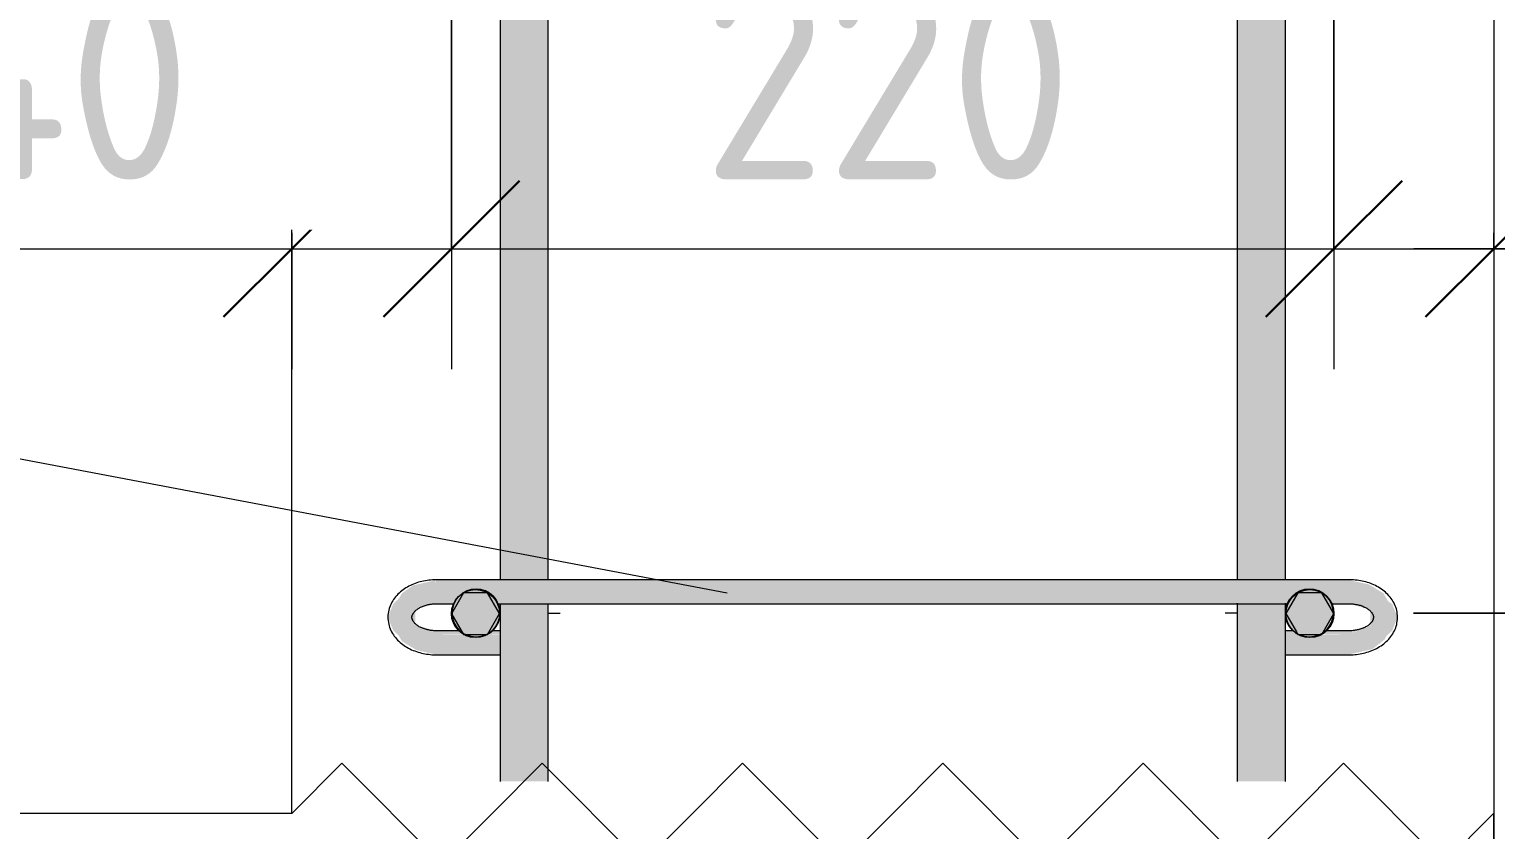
# Model space of a CAD drawing. Header units: millimetres. Extents: x 23200 to 49062, y -2858 to 35213.
# Drawn here: x 37135.6 to 37501.6, y -1704.1 to -1504.3 of the extents above; entities that cross this region are included whole.
import ezdxf

# ---------------------------------------------------------------- set-up
doc = ezdxf.new("R2010")
doc.units = ezdxf.units.MM
for name, color, linetype, lineweight in [('AA_Dim', 7, 'Continuous', 9), ('AA_Dim-20', 7, 'Continuous', 9), ('AA_Oformlenie', 7, 'Continuous', 9), ('AA_Vinoska', 7, 'Continuous', 9), ('AF_Stena_Гидроизоляция', 253, 'Continuous', 20), ('AF_Stena_Опалубка', 253, 'Continuous', 20), ('KR_Armatura', 7, 'Continuous', 20), ('KR_Armatura_Tonkie', 7, 'Continuous', 20), ('KR_Fundament', 7, 'Continuous', 20)]:
    doc.layers.add(name, color=color, linetype=linetype, lineweight=lineweight)
doc.styles.add('ISOCPEUR_1', font='isocpeur.ttf', dxfattribs={"width": 0.9, "height": 50})
doc.dimstyles.new('00_Точн_3_знака__прозр_', dxfattribs={"dimscale": 304.8, "dimtxt": 49.799059, "dimasz": 0.111549, "dimexe": 0.098425, "dimexo": 0.065617, "dimgap": 0.006562, "dimtad": 1, "dimdec": 3, "dimrnd": 0.001, "dimdsep": 46, "dimtxsty": 'ISOCPEUR_1', "dimblk1": 'OBLIQUE', "dimblk2": 'OBLIQUE', "dimsah": 1, "dimcen": 0.09, "dimdle": 0.098425, "dimazin": 0, "dimtfac": 1, "dimtdec": 4, "dimtix": 1, "dimtmove": 0, "dimatfit": 3, "dimfxl": 1, "dimtvp": 1, "dimtolj": 1, "dimtzin": 0, "dimlwd": 18, "dimlwe": 18, "dimarcsym": 2})
doc.dimstyles.new('00_Точн_3_знака__прозр__1', dxfattribs={"dimscale": 304.8, "dimtxt": 49.799059, "dimasz": 0.111549, "dimexe": 0.098425, "dimexo": 0.065617, "dimgap": 0.006562, "dimtad": 1, "dimdec": 3, "dimrnd": 0.001, "dimdsep": 46, "dimtxsty": 'ISOCPEUR_1', "dimblk1": 'OBLIQUE', "dimblk2": 'OBLIQUE', "dimsah": 1, "dimcen": 0.09, "dimdle": 0.098425, "dimazin": 0, "dimtfac": 1, "dimtdec": 4, "dimtix": 1, "dimtmove": 1, "dimatfit": 3, "dimfxl": 1, "dimtvp": 1, "dimtolj": 1, "dimtzin": 0, "dimlwd": 18, "dimlwe": 18, "dimarcsym": 2})
doc.dimstyles.new('05_Округл_1мм__непрозр_', dxfattribs={"dimscale": 304.8, "dimtxt": 49.799059, "dimasz": 0.111549, "dimexe": 0.098425, "dimexo": 0.065617, "dimgap": 0.006562, "dimtad": 1, "dimdec": 0, "dimdsep": 46, "dimtxsty": 'ISOCPEUR_1', "dimblk1": 'OBLIQUE', "dimblk2": 'OBLIQUE', "dimsah": 1, "dimcen": 0.09, "dimdle": 0.098425, "dimazin": 0, "dimtfac": 1, "dimtdec": 4, "dimtix": 1, "dimtmove": 1, "dimatfit": 3, "dimfxl": 1, "dimtvp": 1, "dimtfill": 1, "dimtolj": 1, "dimtzin": 0, "dimlwd": 18, "dimlwe": 18, "dimarcsym": 2})
doc.dimstyles.new('05_Округл_1мм__непрозр__1', dxfattribs={"dimscale": 304.8, "dimtxt": 49.799059, "dimasz": 0.111549, "dimexe": 0.098425, "dimexo": 0.065617, "dimgap": 0.006562, "dimtad": 1, "dimdec": 0, "dimdsep": 46, "dimtxsty": 'ISOCPEUR_1', "dimblk1": 'OBLIQUE', "dimblk2": 'OBLIQUE', "dimsah": 1, "dimcen": 0.09, "dimdle": 0.098425, "dimazin": 0, "dimtfac": 1, "dimtdec": 4, "dimtix": 1, "dimtmove": 0, "dimatfit": 3, "dimfxl": 1, "dimtvp": 1, "dimtfill": 1, "dimtolj": 1, "dimtzin": 0, "dimlwd": 18, "dimlwe": 18, "dimarcsym": 2})

# ---------------------------------------------------------------- blocks, each defined once
blk = doc.blocks.new('265_Выпуск П одной длины _НесАрм_РабПлоск_ - В2 _d12_ T_300-3836849-Сечение 8')
at = {"layer": 'KR_Armatura_Tonkie'}
h = blk.add_hatch(color=256, dxfattribs=at)
h.paths.add_polyline_path([(27406.51, -1918.47), (27414.06, -1918.47), (27413.86, -1708), (27402.06, -1708), (27402.27, -1918.47), (27405.06, -1918.47)])
h.paths.add_polyline_path([(27403.03, -1692), (27414.06, -1692), (27413.86, -1647.68), (27402.06, -1647.68), (27402.27, -1692), (27402.87, -1692)])
h.paths.add_polyline_path([(27408.06, -1641.75), (27414.06, -1641.68), (27413.86, -1347.68), (27402.06, -1347.68), (27402.27, -1641.68), (27406.83, -1641.73)])
h.paths.add_polyline_path([(27408.06, -1341.75), (27414.06, -1341.68), (27413.86, -1296.73), (27402.06, -1296.73), (27402.27, -1341.68), (27407.18, -1341.74)])
h.paths.add_polyline_path([(27408.8, -1280.73), (27414.06, -1280.73), (27413.86, -1103.13), (27402.06, -1103.13), (27402.27, -1280.73), (27408.06, -1280.73)])
h.paths.add_polyline_path([(27403.45, -1095.13), (27414.06, -1095.13), (27413.86, -582.47), (27402.06, -582.47), (27402.27, -1095.13), (27402.87, -1095.13)])
h = blk.add_hatch(color=256, dxfattribs=at)
h.paths.add_polyline_path([(27589.06, -1918.47), (27598.06, -1918.47), (27597.86, -1708), (27586.06, -1708), (27586.29, -1918.47), (27587.82, -1918.47)])
h.paths.add_polyline_path([(27596.3, -1692), (27598.06, -1692), (27597.86, -1647.68), (27586.06, -1647.68), (27586.27, -1692), (27595.27, -1692)])
h.paths.add_polyline_path([(27592.06, -1641.75), (27598.06, -1641.68), (27597.86, -1347.68), (27586.06, -1347.68), (27586.27, -1641.68), (27590.83, -1641.73)])
h.paths.add_polyline_path([(27592.06, -1341.75), (27598.06, -1341.68), (27597.86, -1296.73), (27586.06, -1296.73), (27586.27, -1341.68), (27591.18, -1341.74)])
h.paths.add_polyline_path([(27592.8, -1280.73), (27598.06, -1280.73), (27597.86, -1103.89), (27590.51, -1103.13), (27586.06, -1103.13), (27586.27, -1280.73), (27592.06, -1280.73)])
h.paths.add_polyline_path([(27598.06, -1095.92), (27597.86, -582.47), (27586.06, -582.47), (27586.27, -1095.13), (27593.61, -1095.33), (27597.94, -1095.9)])
for p, q in [((27402.06, -1347.58), (27402.06, -1641.8)), ((27414.06, -1641.82), (27414.06, -1347.58)), ((27586.06, -1347.54), (27586.06, -1641.78)), ((27598.06, -1641.78), (27598.06, -1347.56)), ((27402.06, -1647.58), (27402.06, -1692)), ((27414.06, -1692), (27414.06, -1647.58)), ((27586.06, -1647.54), (27586.06, -1692)), ((27598.06, -1692), (27598.06, -1647.56))]:
    blk.add_line(p, q, dxfattribs=at)
blk = doc.blocks.new('265_Выпуск П одной длины _НесАрм_РабПлоск_ - В2 _d12_ T_300-V43-Сечение 8')
at = {"layer": 'KR_Armatura_Tonkie'}
for p, q in [((27414.06, -1641.69), (27414.06, -1347.68)), ((27586.06, -1347.67), (27586.06, -1641.68)), ((27402.06, -1360.41), (27402.06, -1641.69)), ((27598.06, -1641.68), (27598.06, -1360.37)), ((27402.06, -1647.68), (27402.06, -1654.45)), ((27414.06, -1692), (27414.06, -1647.68)), ((27586.06, -1647.67), (27586.06, -1692)), ((27598.06, -1654.41), (27598.06, -1647.67)), ((27402.06, -1660.41), (27402.06, -1692)), ((27598.06, -1692), (27598.06, -1660.37))]:
    blk.add_line(p, q, dxfattribs=at)
blk = doc.blocks.new('350_Стержень П торец СК-СГ _НесАрм_РабПлоск_ - 350_Стержень П торец СК-СГ _НесАрм_РабПлоск_-V44-Сечение 8')
at = {"layer": 'KR_Armatura_Tonkie'}
for points in [[(27396.06, -1656), (27397.61, -1655.8), (27399.06, -1655.2), (27400.3, -1654.24), (27401.26, -1653), (27401.86, -1651.55), (27402.06, -1650), (27401.86, -1648.45), (27401.07, -1646.75), (27400.3, -1645.76), (27399.06, -1644.8), (27397.61, -1644.2), (27396.06, -1644), (27394.51, -1644.2), (27393.06, -1644.8), (27391.82, -1645.76), (27390.85, -1647.05), (27390.27, -1648.45), (27390.06, -1650), (27390.27, -1651.55), (27390.87, -1653), (27391.82, -1654.24), (27393.06, -1655.2), (27394.51, -1655.8)], [(27604.06, -1656), (27605.61, -1655.8), (27607.06, -1655.2), (27608.3, -1654.24), (27609.26, -1653), (27609.86, -1651.55), (27610.06, -1650), (27609.86, -1648.45), (27609.26, -1647), (27608.3, -1645.76), (27607.06, -1644.8), (27605.61, -1644.2), (27604.06, -1644), (27602.51, -1644.2), (27600.83, -1644.98), (27599.82, -1645.76), (27598.85, -1647.05), (27598.27, -1648.45), (27598.06, -1650), (27598.27, -1651.55), (27598.87, -1653), (27599.82, -1654.24), (27601.06, -1655.2), (27602.51, -1655.8)]]:
    blk.add_hatch(color=256, dxfattribs=at).paths.add_polyline_path(points)
at = {"layer": 'AA_Oformlenie'}
for centre, start, end in [((27396.06, -1650), 90, 270), ((27396.06, -1650), 270, 90), ((27604.06, -1650), 90, 270), ((27604.06, -1650), 270, 90)]:
    blk.add_arc(centre, 6, start, end, dxfattribs=at)
at = {"layer": 'KR_Armatura_Tonkie'}
for p, q in [((27414.06, -1650), (27417.06, -1650)), ((27586.1, -1650), (27583.06, -1650))]:
    blk.add_line(p, q, dxfattribs=at)
for centre in [(27396.06, -1650), (27604.06, -1650)]:
    blk.add_circle(centre, 6, dxfattribs=at)
blk = doc.blocks.new('350_Стержень П торец СК-СГ _НесАрм_РабПлоск_ - 350_Стержень П торец СК-СГ _НесАрм_РабПлоск_-V45-Сечение 8')
at = {"layer": 'AA_Oformlenie'}
for centre, start, end in [((27396.06, -1650), 157.0629, 225), ((27396.06, -1650), 315, 22.9371), ((27604.06, -1650), 156.991, 225), ((27604.06, -1650), 312.0301, 22.9581)]:
    blk.add_arc(centre, 6, start, end, dxfattribs=at)
at = {"layer": 'KR_Armatura_Tonkie'}
for p, q in [((27414.06, -1650), (27417.06, -1650)), ((27586.1, -1650), (27583.06, -1650))]:
    blk.add_line(p, q, dxfattribs=at)
for centre, start, end in [((27396.06, -1650), 157.0629, 180), ((27396.06, -1650), 180, 225), ((27396.06, -1650), 315, 0), ((27396.06, -1650), 0, 22.9371), ((27604.06, -1650), 156.991, 180), ((27604.06, -1650), 180, 225), ((27604.06, -1650), 312.0301, 0), ((27604.06, -1650), 0, 22.9581)]:
    blk.add_arc(centre, 6, start, end, dxfattribs=at)
blk = doc.blocks.new('261_Шпилька массив _НесАрм_РабПлоск_ - 6 А240-3904075-Сечение 8')
at = {"layer": 'KR_Armatura_Tonkie'}
h = blk.add_hatch(color=256, dxfattribs=at)
h.paths.add_polyline_path([(27386.06, -1655.29), (27386.06, -1654.41), (27381.46, -1653.14), (27380.87, -1652.44), (27380.87, -1653.17), (27385.4, -1655.02)])
h.paths.add_polyline_path([(27374.06, -1651.05), (27376.79, -1646.38), (27375.39, -1647.69), (27374.12, -1650.91)])
h.paths.add_polyline_path([(27377.58, -1645.05), (27386.06, -1642.56), (27385.84, -1641.78), (27384.71, -1642.09), (27380.32, -1643.09), (27378.87, -1644.13)])
for points in [[(27386.06, -1660.41), (27386.06, -1655.29), (27380.87, -1653.17), (27380.87, -1649.1), (27386.06, -1647.58), (27386.06, -1642.56), (27377.58, -1645.05), (27374.06, -1651.05), (27375.39, -1654.34), (27376.73, -1655.59), (27377.58, -1657.05), (27381.17, -1659.23), (27385.84, -1660.31)], [(27512.05, -1642.56), (27614.06, -1642.56), (27614.06, -1641.68), (27386.06, -1641.78), (27386.06, -1642.56), (27467.65, -1642.56)], [(27556.44, -1647.68), (27598.63, -1647.56), (27599.05, -1646.76), (27600.27, -1645.41), (27601.46, -1644.64), (27602.51, -1644.2), (27604.06, -1644), (27605.61, -1644.2), (27607.06, -1644.8), (27608.63, -1646.18), (27610.06, -1647.68), (27614.06, -1647.58), (27614.06, -1642.56), (27386.06, -1642.56), (27386.06, -1647.68), (27390.63, -1647.58), (27391.02, -1646.8), (27392.21, -1645.46), (27393.36, -1644.68), (27394.51, -1644.2), (27396.06, -1644), (27397.61, -1644.2), (27399.06, -1644.8), (27400.66, -1646.22), (27402.06, -1647.68), (27467.65, -1647.68)], [(27614.06, -1660.41), (27614.51, -1660.2), (27619.8, -1659), (27622.78, -1656.65), (27623.33, -1655.71), (27624.73, -1654.4), (27626.06, -1651.05), (27622.55, -1645.05), (27614.06, -1642.56), (27614.06, -1647.68), (27618.72, -1649.01), (27619.26, -1649.65), (27619.26, -1653.17), (27614.06, -1655.29), (27614.06, -1660.31)], [(27402.06, -1660.41), (27402.06, -1655.29), (27398.84, -1655.29), (27396.75, -1655.91), (27395.37, -1655.91), (27394.34, -1655.72), (27393.06, -1655.29), (27386.06, -1655.29), (27386.06, -1660.41), (27401.07, -1660.41)], [(27598.06, -1660.41), (27614.06, -1660.31), (27614.06, -1655.29), (27606.43, -1655.46), (27604.75, -1655.91), (27603.37, -1655.91), (27601.94, -1655.56), (27600.83, -1655.29), (27598.06, -1655.29), (27598.06, -1660.37)]]:
    blk.add_hatch(color=256, dxfattribs=at).paths.add_polyline_path(points)
h = blk.add_hatch(color=256, dxfattribs=at)
h.paths.add_polyline_path([(27614.06, -1655.29), (27619.26, -1652.99), (27614.06, -1654.51), (27614.06, -1655.02)])
h.paths.add_polyline_path([(27626.06, -1651.05), (27624.75, -1647.77), (27623.72, -1647.05), (27624.3, -1648.05)])
h.paths.add_polyline_path([(27622.55, -1645.05), (27618.95, -1642.86), (27614.06, -1641.78), (27614.06, -1642.56), (27619.46, -1644.14)])
h = blk.add_hatch(color=256, dxfattribs=at)
h.paths.add_polyline_path([(27386.06, -1655.29), (27393.03, -1655.17), (27391.95, -1654.41), (27386.06, -1654.51), (27386.06, -1655.02)])
h.paths.add_polyline_path([(27399.01, -1655.29), (27402.06, -1655.2), (27402.06, -1654.41), (27399.95, -1654.51), (27398.84, -1655.29)])
h = blk.add_hatch(color=256, dxfattribs=at)
h.paths.add_polyline_path([(27601.06, -1655.29), (27601.06, -1655.2), (27599.95, -1654.41), (27598.06, -1654.64), (27598.06, -1655.29), (27600.83, -1655.29)])
h.paths.add_polyline_path([(27610.06, -1655.29), (27614.06, -1655.29), (27614.06, -1654.41), (27607.95, -1654.51), (27607.06, -1655.29), (27608.3, -1655.29)])
for p, q in [((27614.06, -1641.68), (27386.06, -1641.68)), ((27386.06, -1647.68), (27390.58, -1647.68)), ((27401.54, -1647.68), (27598.58, -1647.68)), ((27609.54, -1647.68), (27614.06, -1647.68)), ((27392.04, -1654.41), (27386.06, -1654.41)), ((27402.06, -1654.41), (27400.09, -1654.41)), ((27600.04, -1654.41), (27598.02, -1654.41)), ((27614.06, -1654.41), (27608.09, -1654.41)), ((27386.06, -1660.41), (27402.06, -1660.41)), ((27598.02, -1660.41), (27614.06, -1660.41))]:
    blk.add_line(p, q, dxfattribs=at)
at = {"layer": 'KR_Armatura_Tonkie', "flags": 128}
for points in [[(27386.06, -1641.68), (27385.62, -1641.69), (27385.17, -1641.71), (27384.73, -1641.74), (27384.29, -1641.78), (27383.85, -1641.84), (27383.41, -1641.91), (27382.98, -1641.99), (27382.55, -1642.08), (27382.12, -1642.19), (27381.7, -1642.31), (27381.28, -1642.44), (27380.87, -1642.59), (27380.46, -1642.74), (27380.07, -1642.91), (27379.67, -1643.09), (27379.29, -1643.29), (27378.91, -1643.49), (27378.55, -1643.71), (27378.19, -1643.94), (27377.84, -1644.19), (27377.5, -1644.44), (27377.18, -1644.71), (27376.86, -1644.99), (27376.56, -1645.28), (27376.27, -1645.59), (27375.99, -1645.91), (27375.73, -1646.24), (27375.49, -1646.58), (27375.26, -1646.93), (27375.04, -1647.29), (27374.85, -1647.67), (27374.68, -1648.05), (27374.52, -1648.44), (27374.39, -1648.84), (27374.28, -1649.25), (27374.19, -1649.67), (27374.12, -1650.09), (27374.08, -1650.51), (27374.06, -1650.93), (27374.06, -1651.05)], [(27626.06, -1651.05), (27626.05, -1650.62), (27626.01, -1650.2), (27625.95, -1649.78), (27625.87, -1649.36), (27625.77, -1648.95), (27625.64, -1648.55), (27625.49, -1648.16), (27625.32, -1647.77), (27625.13, -1647.39), (27624.93, -1647.03), (27624.7, -1646.67), (27624.46, -1646.33), (27624.2, -1646), (27623.93, -1645.67), (27623.65, -1645.37), (27623.35, -1645.07), (27623.03, -1644.79), (27622.71, -1644.51), (27622.38, -1644.25), (27622.03, -1644.01), (27621.68, -1643.77), (27621.31, -1643.55), (27620.94, -1643.34), (27620.55, -1643.14), (27620.16, -1642.96), (27619.77, -1642.79), (27619.36, -1642.63), (27618.95, -1642.48), (27618.54, -1642.34), (27618.12, -1642.22), (27617.69, -1642.11), (27617.26, -1642.01), (27616.83, -1641.93), (27616.39, -1641.86), (27615.95, -1641.8), (27615.51, -1641.75), (27615.07, -1641.71), (27614.63, -1641.69), (27614.18, -1641.68), (27614.06, -1641.68)], [(27380.06, -1651.05), (27380.06, -1650.96), (27380.07, -1650.87), (27380.08, -1650.79), (27380.1, -1650.7), (27380.13, -1650.61), (27380.15, -1650.51), (27380.19, -1650.42), (27380.24, -1650.32), (27380.29, -1650.21), (27380.35, -1650.11), (27380.42, -1650), (27380.49, -1649.89), (27380.58, -1649.77), (27380.68, -1649.66), (27380.79, -1649.54), (27380.91, -1649.42), (27381.04, -1649.3), (27381.18, -1649.18), (27381.33, -1649.07), (27381.49, -1648.95), (27381.66, -1648.84), (27381.84, -1648.73), (27382.03, -1648.62), (27382.23, -1648.52), (27382.44, -1648.42), (27382.66, -1648.33), (27382.88, -1648.24), (27383.11, -1648.16), (27383.35, -1648.08), (27383.6, -1648.01), (27383.85, -1647.94), (27384.1, -1647.88), (27384.36, -1647.83), (27384.63, -1647.79), (27384.9, -1647.75), (27385.17, -1647.72), (27385.44, -1647.7), (27385.71, -1647.69), (27385.99, -1647.68), (27386.06, -1647.68)], [(27614.06, -1647.68), (27614.34, -1647.69), (27614.61, -1647.7), (27614.88, -1647.72), (27615.16, -1647.74), (27615.42, -1647.78), (27615.69, -1647.82), (27615.95, -1647.87), (27616.21, -1647.93), (27616.46, -1647.99), (27616.71, -1648.06), (27616.95, -1648.13), (27617.18, -1648.22), (27617.41, -1648.3), (27617.63, -1648.4), (27617.84, -1648.49), (27618.04, -1648.6), (27618.23, -1648.7), (27618.42, -1648.81), (27618.59, -1648.92), (27618.75, -1649.04), (27618.91, -1649.15), (27619.05, -1649.27), (27619.18, -1649.39), (27619.3, -1649.51), (27619.41, -1649.62), (27619.52, -1649.74), (27619.61, -1649.85), (27619.69, -1649.97), (27619.76, -1650.08), (27619.82, -1650.18), (27619.88, -1650.29), (27619.92, -1650.39), (27619.96, -1650.49), (27619.99, -1650.58), (27620.02, -1650.67), (27620.04, -1650.76), (27620.05, -1650.85), (27620.06, -1650.94), (27620.06, -1651.02), (27620.06, -1651.05)], [(27374.06, -1651.05), (27374.07, -1651.47), (27374.11, -1651.89), (27374.17, -1652.31), (27374.25, -1652.73), (27374.36, -1653.14), (27374.48, -1653.54), (27374.63, -1653.93), (27374.8, -1654.32), (27374.99, -1654.7), (27375.2, -1655.06), (27375.42, -1655.42), (27375.66, -1655.76), (27375.92, -1656.1), (27376.19, -1656.42), (27376.48, -1656.72), (27376.78, -1657.02), (27377.09, -1657.31), (27377.41, -1657.58), (27377.75, -1657.84), (27378.09, -1658.08), (27378.45, -1658.32), (27378.81, -1658.54), (27379.19, -1658.75), (27379.57, -1658.95), (27379.96, -1659.13), (27380.36, -1659.3), (27380.76, -1659.46), (27381.17, -1659.61), (27381.58, -1659.75), (27382.01, -1659.87), (27382.43, -1659.98), (27382.86, -1660.08), (27383.29, -1660.16), (27383.73, -1660.23), (27384.17, -1660.29), (27384.61, -1660.34), (27385.05, -1660.38), (27385.5, -1660.4), (27385.94, -1660.41), (27386.06, -1660.41)], [(27386.06, -1654.41), (27385.79, -1654.41), (27385.51, -1654.39), (27385.24, -1654.37), (27384.97, -1654.35), (27384.7, -1654.31), (27384.43, -1654.27), (27384.17, -1654.22), (27383.92, -1654.17), (27383.66, -1654.1), (27383.42, -1654.03), (27383.18, -1653.96), (27382.94, -1653.87), (27382.72, -1653.79), (27382.5, -1653.69), (27382.29, -1653.6), (27382.08, -1653.5), (27381.89, -1653.39), (27381.71, -1653.28), (27381.53, -1653.17), (27381.37, -1653.05), (27381.22, -1652.94), (27381.08, -1652.82), (27380.94, -1652.7), (27380.82, -1652.58), (27380.71, -1652.47), (27380.61, -1652.35), (27380.52, -1652.24), (27380.44, -1652.12), (27380.36, -1652.01), (27380.3, -1651.91), (27380.25, -1651.8), (27380.2, -1651.7), (27380.16, -1651.6), (27380.13, -1651.51), (27380.11, -1651.42), (27380.09, -1651.33), (27380.07, -1651.24), (27380.07, -1651.15), (27380.06, -1651.07), (27380.06, -1651.05)], [(27614.06, -1660.41), (27614.51, -1660.4), (27614.95, -1660.38), (27615.39, -1660.35), (27615.84, -1660.31), (27616.28, -1660.25), (27616.71, -1660.18), (27617.15, -1660.1), (27617.58, -1660.01), (27618, -1659.9), (27618.43, -1659.78), (27618.84, -1659.65), (27619.25, -1659.51), (27619.66, -1659.35), (27620.06, -1659.18), (27620.45, -1659), (27620.83, -1658.8), (27621.21, -1658.6), (27621.58, -1658.38), (27621.94, -1658.15), (27622.28, -1657.9), (27622.62, -1657.65), (27622.95, -1657.38), (27623.26, -1657.1), (27623.57, -1656.81), (27623.86, -1656.5), (27624.13, -1656.18), (27624.39, -1655.85), (27624.64, -1655.51), (27624.87, -1655.16), (27625.08, -1654.8), (27625.27, -1654.42), (27625.45, -1654.04), (27625.6, -1653.65), (27625.73, -1653.25), (27625.85, -1652.84), (27625.93, -1652.42), (27626, -1652.01), (27626.04, -1651.58), (27626.06, -1651.16), (27626.06, -1651.05)], [(27620.06, -1651.05), (27620.06, -1651.13), (27620.05, -1651.22), (27620.04, -1651.3), (27620.02, -1651.39), (27620, -1651.48), (27619.97, -1651.58), (27619.93, -1651.67), (27619.89, -1651.77), (27619.84, -1651.88), (27619.78, -1651.98), (27619.71, -1652.09), (27619.63, -1652.21), (27619.54, -1652.32), (27619.44, -1652.44), (27619.33, -1652.55), (27619.21, -1652.67), (27619.09, -1652.79), (27618.95, -1652.91), (27618.79, -1653.02), (27618.63, -1653.14), (27618.46, -1653.25), (27618.28, -1653.36), (27618.09, -1653.47), (27617.89, -1653.57), (27617.68, -1653.67), (27617.47, -1653.76), (27617.24, -1653.85), (27617.01, -1653.94), (27616.77, -1654.01), (27616.53, -1654.08), (27616.28, -1654.15), (27616.02, -1654.21), (27615.76, -1654.26), (27615.5, -1654.3), (27615.23, -1654.34), (27614.96, -1654.37), (27614.69, -1654.39), (27614.41, -1654.4), (27614.14, -1654.41), (27614.06, -1654.41)]]:
    blk.add_lwpolyline(points, dxfattribs=at)
blk = doc.blocks.new('261_Шпилька массив _НесАрм_РабПлоск_ - 6 А240-3910579-Сечение 8')
at = {"layer": 'KR_Armatura_Tonkie'}
for p, q in [((27618.59, -1648.92), (27618.75, -1649.04)), ((27381.53, -1653.17), (27381.37, -1653.05))]:
    blk.add_line(p, q, dxfattribs=at)
at = {"layer": 'KR_Armatura_Tonkie', "flags": 128}
for points in [[(27386.06, -1641.68), (27385.62, -1641.69), (27385.17, -1641.71), (27384.73, -1641.74), (27384.29, -1641.78), (27383.85, -1641.84), (27383.41, -1641.91), (27382.98, -1641.99), (27382.55, -1642.08), (27382.12, -1642.19), (27381.7, -1642.31), (27381.28, -1642.44), (27380.87, -1642.59), (27380.46, -1642.74), (27380.07, -1642.91), (27379.67, -1643.09), (27379.29, -1643.29), (27378.91, -1643.49), (27378.55, -1643.71), (27378.19, -1643.94), (27377.84, -1644.19), (27377.5, -1644.44), (27377.18, -1644.71), (27376.86, -1644.99), (27376.56, -1645.28), (27376.27, -1645.59), (27375.99, -1645.91), (27375.73, -1646.24), (27375.49, -1646.58), (27375.26, -1646.93), (27375.04, -1647.29), (27374.85, -1647.67), (27374.68, -1648.05), (27374.52, -1648.44), (27374.39, -1648.84), (27374.28, -1649.25), (27374.19, -1649.67), (27374.12, -1650.09), (27374.08, -1650.51), (27374.06, -1650.93), (27374.06, -1651.05)], [(27626.06, -1651.05), (27626.05, -1650.62), (27626.01, -1650.2), (27625.95, -1649.78), (27625.87, -1649.36), (27625.77, -1648.95), (27625.64, -1648.55), (27625.49, -1648.16), (27625.32, -1647.77), (27625.13, -1647.39), (27624.93, -1647.03), (27624.7, -1646.67), (27624.46, -1646.33), (27624.2, -1646), (27623.93, -1645.67), (27623.65, -1645.37), (27623.35, -1645.07), (27623.03, -1644.79), (27622.71, -1644.51), (27622.38, -1644.25), (27622.03, -1644.01), (27621.68, -1643.77), (27621.31, -1643.55), (27620.94, -1643.34), (27620.55, -1643.14), (27620.16, -1642.96), (27619.77, -1642.79), (27619.36, -1642.63), (27618.95, -1642.48), (27618.54, -1642.34), (27618.12, -1642.22), (27617.69, -1642.11), (27617.26, -1642.01), (27616.83, -1641.93), (27616.39, -1641.86), (27615.95, -1641.8), (27615.51, -1641.75), (27615.07, -1641.71), (27614.63, -1641.69), (27614.18, -1641.68), (27614.06, -1641.68)], [(27380.91, -1649.42), (27381.04, -1649.3), (27381.18, -1649.18), (27381.33, -1649.07), (27381.49, -1648.95)], [(27374.06, -1651.05), (27374.07, -1651.47), (27374.11, -1651.89), (27374.17, -1652.31), (27374.25, -1652.73), (27374.36, -1653.14), (27374.48, -1653.54), (27374.63, -1653.93), (27374.8, -1654.32), (27374.99, -1654.7), (27375.2, -1655.06), (27375.42, -1655.42), (27375.66, -1655.76), (27375.92, -1656.1), (27376.19, -1656.42), (27376.48, -1656.72), (27376.78, -1657.02), (27377.09, -1657.31), (27377.41, -1657.58), (27377.75, -1657.84), (27378.09, -1658.08), (27378.45, -1658.32), (27378.81, -1658.54), (27379.19, -1658.75), (27379.57, -1658.95), (27379.96, -1659.13), (27380.36, -1659.3), (27380.76, -1659.46), (27381.17, -1659.61), (27381.58, -1659.75), (27382.01, -1659.87), (27382.43, -1659.98), (27382.86, -1660.08), (27383.29, -1660.16), (27383.73, -1660.23), (27384.17, -1660.29), (27384.61, -1660.34), (27385.05, -1660.38), (27385.5, -1660.4), (27385.94, -1660.41), (27386.06, -1660.41)], [(27614.06, -1660.41), (27614.51, -1660.4), (27614.95, -1660.38), (27615.39, -1660.35), (27615.84, -1660.31), (27616.28, -1660.25), (27616.71, -1660.18), (27617.15, -1660.1), (27617.58, -1660.01), (27618, -1659.9), (27618.43, -1659.78), (27618.84, -1659.65), (27619.25, -1659.51), (27619.66, -1659.35), (27620.06, -1659.18), (27620.45, -1659), (27620.83, -1658.8), (27621.21, -1658.6), (27621.58, -1658.38), (27621.94, -1658.15), (27622.28, -1657.9), (27622.62, -1657.65), (27622.95, -1657.38), (27623.26, -1657.1), (27623.57, -1656.81), (27623.86, -1656.5), (27624.13, -1656.18), (27624.39, -1655.85), (27624.64, -1655.51), (27624.87, -1655.16), (27625.08, -1654.8), (27625.27, -1654.42), (27625.45, -1654.04), (27625.6, -1653.65), (27625.73, -1653.25), (27625.85, -1652.84), (27625.93, -1652.42), (27626, -1652.01), (27626.04, -1651.58), (27626.06, -1651.16), (27626.06, -1651.05)], [(27619.21, -1652.67), (27619.09, -1652.79), (27618.95, -1652.91), (27618.79, -1653.02), (27618.63, -1653.14)]]:
    blk.add_lwpolyline(points, dxfattribs=at)
blk = doc.blocks.new('Последовательность узлов - 3мм масшт20 маскировка-V51-Сечение 8')
at = {"layer": 'AA_Oformlenie'}
for p, q in [((27350.06, -1288.73), (27362.56, -1276.23)), ((27387.56, -1301.23), (27362.56, -1276.23)), ((27400.06, -1288.73), (27412.56, -1276.23)), ((27437.56, -1301.23), (27412.56, -1276.23)), ((27450.06, -1288.73), (27462.56, -1276.23)), ((27487.56, -1301.23), (27462.56, -1276.23)), ((27500.06, -1288.73), (27512.56, -1276.23)), ((27537.56, -1301.23), (27512.56, -1276.23)), ((27550.06, -1288.73), (27562.56, -1276.23)), ((27587.56, -1301.23), (27562.56, -1276.23)), ((27600.06, -1288.73), (27612.56, -1276.23)), ((27637.56, -1301.23), (27612.56, -1276.23)), ((27400.06, -1288.73), (27387.56, -1301.23)), ((27450.06, -1288.73), (27437.56, -1301.23)), ((27500.06, -1288.73), (27487.56, -1301.23)), ((27550.06, -1288.73), (27537.56, -1301.23)), ((27600.06, -1288.73), (27587.56, -1301.23)), ((27650.06, -1288.73), (27637.56, -1301.23))]:
    blk.add_line(p, q, dxfattribs=at)
blk = doc.blocks.new('DIMBLOCK102-Сечение 8')
at = {"layer": 'AA_Dim-20', "lineweight": 18}
for p, q in [((37240.97, -1476.13), (37240.97, -1589.08)), ((37240.97, -1559.08), (37240.97, -1476.13)), ((37201.11, -1555.04), (37201.11, -1589.08)), ((37201.11, -1559.08), (37201.11, -1555.04)), ((37035.64, -1559.08), (37206.95, -1559.08)), ((37171.11, -1559.08), (37240.97, -1559.08)), ((37206.95, -1559.08), (37221.04, -1559.08))]:
    blk.add_line(p, q, dxfattribs=at)
at = {"layer": 'AA_Dim-20', "lineweight": 30}
for p, q in [((37201.11, -1559.08), (37218.11, -1542.08)), ((37240.97, -1559.08), (37257.97, -1542.08)), ((37201.11, -1559.08), (37184.11, -1576.08)), ((37240.97, -1559.08), (37223.97, -1576.08))]:
    blk.add_line(p, q, dxfattribs=at)
at = {"layer": 'AA_Dim-20', "color": 0, "lineweight": 18, "insert": (37035.64, -1491.76), "char_height": 50, "width": 181.575, "attachment_point": 1, "line_spacing_factor": 1.149209, "style": 'ISOCPEUR_1', "bg_fill": 3, "box_fill_scale": 1.25, "bg_fill_color": 256, "bg_fill_true_color": 13158600, "bg_fill_transparency": 0}
blk.add_mtext('з.с.40', dxfattribs=at)
blk = doc.blocks.new('_Oblique')
at = {"color": 0, "linetype": 'ByBlock', "lineweight": -2}
blk.add_line((-0.5, -0.5), (0.5, 0.5), dxfattribs=at)
blk = doc.blocks.new('DIMBLOCK103-Сечение 8')
at = {"layer": 'AA_Dim-20', "lineweight": 18}
for p, q in [((37240.97, -1476.13), (37240.97, -1589.08)), ((37240.97, -1559.08), (37240.97, -1476.13)), ((37461.25, -1476.13), (37461.25, -1589.08)), ((37461.25, -1559.08), (37461.25, -1476.13)), ((37240.97, -1559.08), (37461.25, -1559.08))]:
    blk.add_line(p, q, dxfattribs=at)
at = {"layer": 'AA_Dim-20', "lineweight": 30}
for p, q in [((37240.97, -1559.08), (37257.97, -1542.08)), ((37461.25, -1559.08), (37478.25, -1542.08)), ((37240.97, -1559.08), (37223.97, -1576.08)), ((37461.25, -1559.08), (37444.25, -1576.08))]:
    blk.add_line(p, q, dxfattribs=at)
at = {"layer": 'AA_Dim-20', "color": 0, "lineweight": 18, "insert": (37303.71, -1491.76), "char_height": 50, "width": 113.7717, "attachment_point": 1, "line_spacing_factor": 1.149209, "style": 'ISOCPEUR_1', "bg_fill": 3, "box_fill_scale": 1.25, "bg_fill_color": 256, "bg_fill_true_color": 13158600, "bg_fill_transparency": 0}
blk.add_mtext('220', dxfattribs=at)
blk = doc.blocks.new('DIMBLOCK104-Сечение 8')
at = {"layer": 'AA_Dim-20', "lineweight": 18}
for p, q in [((37461.25, -1476.13), (37461.25, -1589.08)), ((37461.25, -1559.08), (37461.25, -1476.13)), ((37501.11, -1555.04), (37501.11, -1589.08)), ((37501.11, -1559.08), (37501.11, -1555.04)), ((37461.25, -1559.08), (37531.11, -1559.08)), ((37510.48, -1559.08), (37481.18, -1559.08)), ((37681.79, -1559.08), (37510.48, -1559.08))]:
    blk.add_line(p, q, dxfattribs=at)
at = {"layer": 'AA_Dim-20', "lineweight": 30}
for p, q in [((37461.25, -1559.08), (37478.25, -1542.08)), ((37501.11, -1559.08), (37518.11, -1542.08)), ((37461.25, -1559.08), (37444.25, -1576.08)), ((37501.11, -1559.08), (37484.11, -1576.08))]:
    blk.add_line(p, q, dxfattribs=at)
at = {"layer": 'AA_Dim-20', "color": 0, "lineweight": 18, "insert": (37530.48, -1491.76), "char_height": 50, "width": 181.575, "attachment_point": 1, "line_spacing_factor": 1.149209, "style": 'ISOCPEUR_1', "bg_fill": 3, "box_fill_scale": 1.25, "bg_fill_color": 256, "bg_fill_true_color": 13158600, "bg_fill_transparency": 0}
blk.add_mtext('з.с.40', dxfattribs=at)
blk = doc.blocks.new('DIMBLOCK109-Сечение 8')
at = {"layer": 'AA_Dim-20', "lineweight": 30}
for p, q in [((37911.3, -1450), (37894.3, -1433)), ((37911.3, -1450), (37928.3, -1467)), ((37911.3, -1650), (37894.3, -1633)), ((37911.3, -1650), (37928.3, -1667))]:
    blk.add_line(p, q, dxfattribs=at)
at = {"layer": 'AA_Dim-20', "lineweight": 18}
for p, q in [((37481.11, -1450), (37941.3, -1450)), ((37911.3, -1450), (37481.11, -1450)), ((37911.3, -1450), (37911.3, -1650)), ((37481.11, -1650), (37941.3, -1650)), ((37911.3, -1650), (37481.11, -1650))]:
    blk.add_line(p, q, dxfattribs=at)
at = {"layer": 'AA_Dim-20', "color": 0, "lineweight": 18, "insert": (37843.98, -1597.4), "char_height": 50, "width": 113.7717, "attachment_point": 1, "rotation": 90, "line_spacing_factor": 1.149209, "style": 'ISOCPEUR_1'}
blk.add_mtext('200', dxfattribs=at)
blk = doc.blocks.new('DIMBLOCK110-Сечение 8')
at = {"layer": 'AA_Dim-20', "lineweight": 30}
for p, q in [((37911.3, -1650), (37894.3, -1633)), ((37911.3, -1650), (37928.3, -1667)), ((37911.3, -1700), (37894.3, -1683)), ((37911.3, -1700), (37928.3, -1717))]:
    blk.add_line(p, q, dxfattribs=at)
at = {"layer": 'AA_Dim-20', "lineweight": 18}
for p, q in [((37481.11, -1650), (37941.3, -1650)), ((37911.3, -1650), (37481.11, -1650)), ((37911.3, -1650), (37911.3, -1730)), ((37911.3, -1690.47), (37911.3, -1675)), ((37911.3, -1773.68), (37911.3, -1690.47)), ((37521.11, -1700), (37941.3, -1700)), ((37911.3, -1700), (37521.11, -1700))]:
    blk.add_line(p, q, dxfattribs=at)
at = {"layer": 'AA_Dim-20', "color": 0, "lineweight": 18, "insert": (37843.98, -1773.68), "char_height": 50, "width": 75.8478, "attachment_point": 1, "rotation": 90, "line_spacing_factor": 1.149209, "style": 'ISOCPEUR_1'}
blk.add_mtext('50', dxfattribs=at)

msp = doc.modelspace()

# ---------------------------------------------------------------- hatches: boundary and pattern name
at = {"layer": 'KR_Armatura'}
h = msp.add_hatch(color=256, dxfattribs=at)
edge = h.paths.add_edge_path()
edge.add_arc((37246.967, -1650.1276), 6, 0, 360)
for points in [[(37249.967, -1655.3238), (37252.967, -1650.1276), (37249.967, -1644.9315), (37243.967, -1644.9315), (37241.019, -1650.2178), (37243.967, -1655.3238)], [(37452.2539, -1655.3238), (37458.2539, -1655.3238), (37461.2539, -1650.1276), (37458.2539, -1644.9315), (37452.2539, -1644.9315), (37449.2539, -1650.1276), (37451.8767, -1654.6706)]]:
    msp.add_hatch(color=256, dxfattribs=at).paths.add_polyline_path(points)
h = msp.add_hatch(color=256, dxfattribs=at)
edge = h.paths.add_edge_path()
edge.add_arc((37455.2539, -1650.1276), 6, 0, 360)

# ---------------------------------------------------------------- linework, layer by layer
at = {"layer": 'AF_Stena_Гидроизоляция'}
msp.add_line((37501.1104, -1200), (37501.1104, -2000), dxfattribs=at)
at = {"layer": 'AF_Stena_Опалубка'}
for p, q in [((37201.1104, -1700.1276), (37201.1104, -1288.6066)), ((37501.1104, -1288.6066), (37501.1104, -1700.1276))]:
    msp.add_line(p, q, dxfattribs=at)
at = {"layer": 'KR_Armatura'}
for p, q in [((37243.967, -1644.9315), (37241.019, -1650.2178)), ((37249.967, -1644.9315), (37243.967, -1644.9315)), ((37252.967, -1650.1276), (37249.967, -1644.9315)), ((37452.2539, -1644.9315), (37449.2539, -1650.1276)), ((37458.2539, -1644.9315), (37452.2539, -1644.9315)), ((37461.2539, -1650.1276), (37458.2539, -1644.9315)), ((37241.019, -1650.2178), (37243.967, -1655.3238)), ((37249.967, -1655.3238), (37252.967, -1650.1276)), ((37449.2539, -1650.1276), (37451.8767, -1654.6706)), ((37458.2539, -1655.3238), (37461.2539, -1650.1276)), ((37243.967, -1655.3238), (37249.967, -1655.3238)), ((37451.8767, -1654.6706), (37452.2539, -1655.3238)), ((37452.2539, -1655.3238), (37458.2539, -1655.3238))]:
    msp.add_line(p, q, dxfattribs=at)
for centre in [(37246.967, -1650.1276), (37455.2539, -1650.1276)]:
    msp.add_circle(centre, 6, dxfattribs=at)
at = {"layer": 'KR_Fundament'}
for p, q in [((37201.1104, -1700), (35401.1104, -1700)), ((37501.1104, -2000), (37501.1104, -1700))]:
    msp.add_line(p, q, dxfattribs=at)

# ---------------------------------------------------------------- block references
at = {"layer": 'AA_Oformlenie'}
msp.add_blockref('Последовательность узлов - 3мм масшт20 маскировка-V51-Сечение 8', (9851.0486, -411.2654), dxfattribs=at)
at = {"layer": 'KR_Armatura_Tonkie'}
for name in ['265_Выпуск П одной длины _НесАрм_РабПлоск_ - В2 _d12_ T_300-3836849-Сечение 8', '265_Выпуск П одной длины _НесАрм_РабПлоск_ - В2 _d12_ T_300-V43-Сечение 8', '265_Выпуск П одной длины _НесАрм_РабПлоск_ - В2 _d12_ T_300-V43-Сечение 8', '265_Выпуск П одной длины _НесАрм_РабПлоск_ - В2 _d12_ T_300-V43-Сечение 8', '265_Выпуск П одной длины _НесАрм_РабПлоск_ - В2 _d12_ T_300-V43-Сечение 8', '265_Выпуск П одной длины _НесАрм_РабПлоск_ - В2 _d12_ T_300-V43-Сечение 8', '265_Выпуск П одной длины _НесАрм_РабПлоск_ - В2 _d12_ T_300-V43-Сечение 8', '265_Выпуск П одной длины _НесАрм_РабПлоск_ - В2 _d12_ T_300-V43-Сечение 8', '261_Шпилька массив _НесАрм_РабПлоск_ - 6 А240-3904075-Сечение 8', '261_Шпилька массив _НесАрм_РабПлоск_ - 6 А240-3910579-Сечение 8', '261_Шпилька массив _НесАрм_РабПлоск_ - 6 А240-3910579-Сечение 8', '261_Шпилька массив _НесАрм_РабПлоск_ - 6 А240-3910579-Сечение 8', '350_Стержень П торец СК-СГ _НесАрм_РабПлоск_ - 350_Стержень П торец СК-СГ _НесАрм_РабПлоск_-V44-Сечение 8', '350_Стержень П торец СК-СГ _НесАрм_РабПлоск_ - 350_Стержень П торец СК-СГ _НесАрм_РабПлоск_-V45-Сечение 8']:
    msp.add_blockref(name, (9851.0486, 0), dxfattribs=at)

# ---------------------------------------------------------------- dimensions: what is measured, and where the dimension line sits
at = {"layer": 'AA_Dim', "lineweight": 18}
dim = msp.add_linear_dim(base=(37911.299, -1700), p1=(37461.1104, -1650), p2=(37501.1104, -1700), angle=90, dimstyle='00_Точн_3_знака__прозр__1', override={"dimpost": '<>', "dimfxl": 64.031242}, dxfattribs=at)
dim.commit()
dim.dimension.update_dxf_attribs({"geometry": 'DIMBLOCK110-Сечение 8', "text_midpoint": (37877.3096, -1735.7544), "dimtype": 160, "text_rotation": 90})

# ---------------------------------------------------------------- next in the draw order: dimensions: what is measured, and where the dimension line sits
dim = msp.add_linear_dim(base=(37240.967, -1559.0811), p1=(37201.1104, -1535.0395), p2=(37240.967, -1456.1276), dimstyle='05_Округл_1мм__непрозр_', override={"dimpost": 'з.с.<>', "dimfxl": 88.405991}, dxfattribs=at)
dim.commit()
dim.dimension.update_dxf_attribs({"geometry": 'DIMBLOCK102-Сечение 8', "text_midpoint": (37126.4285, -1525.0916), "dimtype": 160})

# ---------------------------------------------------------------- next in the draw order: dimensions: what is measured, and where the dimension line sits
dim = msp.add_linear_dim(base=(37461.2539, -1559.0811), p1=(37240.967, -1456.1276), p2=(37461.2539, -1456.1276), dimstyle='05_Округл_1мм__непрозр__1', override={"dimpost": '<>', "dimfxl": 220.286909}, dxfattribs=at)
dim.commit()
dim.dimension.update_dxf_attribs({"geometry": 'DIMBLOCK103-Сечение 8', "text_midpoint": (37351.1104, -1532.0811)})

# ---------------------------------------------------------------- next in the draw order: linework, layer by layer
at = {"layer": 'AA_Vinoska'}
msp.add_line((37309.8242, -1645.0421), (36985.5672, -1583.5149), dxfattribs=at)

# ---------------------------------------------------------------- next in the draw order: dimensions: what is measured, and where the dimension line sits
at = {"layer": 'AA_Dim', "lineweight": 18}
dim = msp.add_linear_dim(base=(37501.1104, -1559.0811), p1=(37461.2539, -1456.1276), p2=(37501.1104, -1535.0395), dimstyle='05_Округл_1мм__непрозр_', override={"dimpost": 'з.с.<>', "dimfxl": 88.405991}, dxfattribs=at)
dim.commit()
dim.dimension.update_dxf_attribs({"geometry": 'DIMBLOCK104-Сечение 8', "text_midpoint": (37621.2648, -1525.0916), "dimtype": 160})

# ---------------------------------------------------------------- next in the draw order: dimensions: what is measured, and where the dimension line sits
dim = msp.add_linear_dim(base=(37911.299, -1650), p1=(37461.1104, -1450), p2=(37461.1104, -1650), angle=90, dimstyle='00_Точн_3_знака__прозр_', override={"dimpost": '<>', "dimfxl": 200}, dxfattribs=at)
dim.commit()
dim.dimension.update_dxf_attribs({"geometry": 'DIMBLOCK109-Сечение 8', "text_midpoint": (37884.299, -1550)})

doc.saveas('drawing.dxf')
